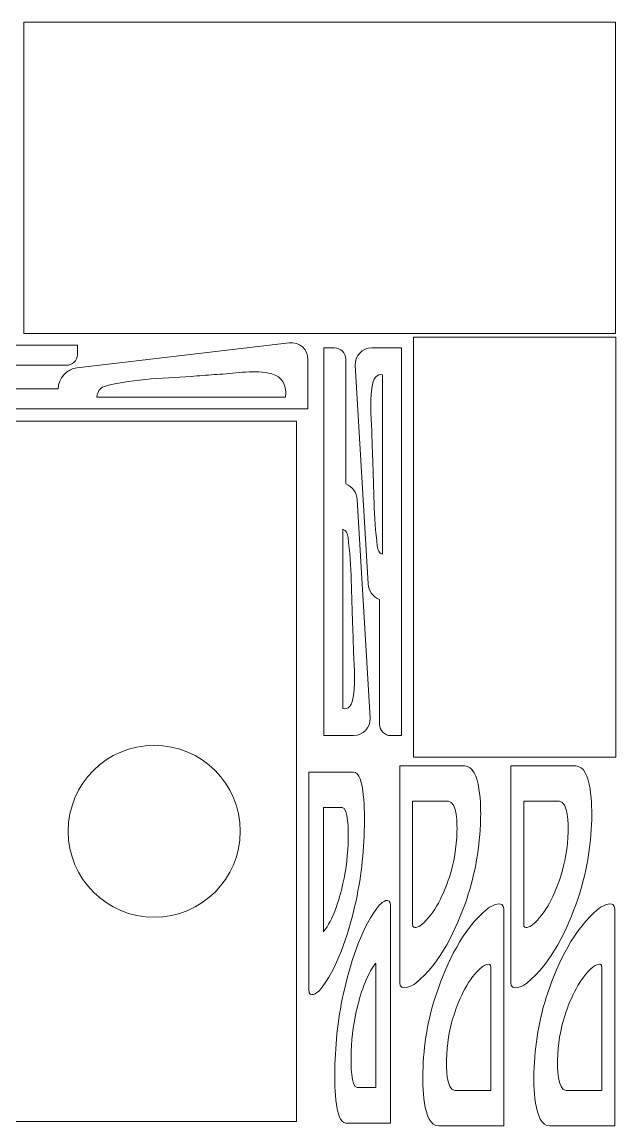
# Model space of a CAD drawing. Header units: millimetres. Extents: x -245 to 238, y -181 to 173.
# Drawn here: x 47.5 to 238.2, y -181.5 to 173.2 of the extents above; entities that cross this region are included whole.
import ezdxf

# ---------------------------------------------------------------- set-up
doc = ezdxf.new("R2010")
doc.units = ezdxf.units.MM
doc.header["$MEASUREMENT"] = 0
doc.layers.add('Layer 1', color=7, linetype='Continuous')

msp = doc.modelspace()

# ---------------------------------------------------------------- linework, layer by layer
at = {"layer": 'Layer 1', "color": 250, "lineweight": 5}
for points in [[(48.031, 73.1818), (238.031, 73.1818), (238.031, 173.1818), (48.031, 173.1818), (48.031, 73.1818)], [(173.1922, -63.0242), (238.1922, -63.0242), (238.1922, 71.9758), (173.1922, 71.9758), (173.1922, -63.0242)], [(32.5779, -180.0262), (135.5781, -180.0262), (135.5781, 44.9738), (32.5779, 44.9738), (32.5779, -180.0262)]]:
    msp.add_lwpolyline(points, close=True, dxfattribs=at)
msp.add_ellipse((89.9186, -86.7916), major_axis=(0, 27.6332), ratio=1, dxfattribs=at)
for points, knots in [([(65.2363, 69.3974), (65.2363, 69.3974), (65.2363, 66.2568), (65.2363, 66.2568), (65.2363, 66.2568), (65.2363, 64.4267), (63.6188, 62.9291), (61.6418, 62.9291), (61.6418, 62.9291), (61.6418, 62.9291), (21.9415, 62.9291), (21.9415, 62.9291), (21.9415, 62.9291), (21.9415, 62.9291), (21.9415, 62.9167), (21.9415, 62.9167), (21.9415, 62.9167), (21.9415, 59.5888), (19.2255, 56.5479), (15.9058, 56.159), (15.9058, 56.159), (15.9058, 56.159), (-52.1949, 48.1817), (-52.1949, 48.1817), (-52.1949, 48.1817), (-55.5146, 47.7929), (-58.2306, 50.1974), (-58.2306, 53.5253), (-58.2306, 53.5253), (-58.2306, 53.5253), (-58.2306, 60.6181), (-58.2306, 60.6181), (-58.2306, 60.6181), (-58.2306, 60.6181), (-58.2306, 66.2568), (-58.2306, 66.2568), (-58.2306, 66.2568), (-58.2306, 66.2568), (-58.2306, 67.1293), (-58.2306, 67.1293), (-58.2306, 67.1293), (-58.2306, 67.1293), (-58.2305, 67.1293), (-58.2305, 67.1293), (-58.2305, 67.1293), (-58.2305, 67.1293), (-58.2304, 67.6115), (-58.2304, 67.6115), (-58.2304, 67.6115), (-58.2304, 67.6115), (-58.2306, 69.3974), (-58.2306, 69.3974), (-58.2306, 69.3974), (-58.2306, 69.3974), (65.2363, 69.3974), (65.2363, 69.3974)], [0, 0, 0, 0, 0.07142857, 0.07142857, 0.07142857, 0.07142857, 0.14285714, 0.14285714, 0.14285714, 0.14285714, 0.21428571, 0.21428571, 0.21428571, 0.21428571, 0.28571429, 0.28571429, 0.28571429, 0.28571429, 0.35714286, 0.35714286, 0.35714286, 0.35714286, 0.42857143, 0.42857143, 0.42857143, 0.42857143, 0.5, 0.5, 0.5, 0.5, 0.57142857, 0.57142857, 0.57142857, 0.57142857, 0.64285714, 0.64285714, 0.64285714, 0.64285714, 0.71428571, 0.71428571, 0.71428571, 0.71428571, 0.78571429, 0.78571429, 0.78571429, 0.78571429, 0.85714286, 0.85714286, 0.85714286, 0.85714286, 0.92857143, 0.92857143, 0.92857143, 0.92857143, 1, 1, 1, 1]), ([(15.8207, 48.9117), (15.8207, 48.9117), (15.8207, 52.0523), (15.8207, 52.0523), (15.8207, 52.0523), (15.8207, 53.8824), (17.4382, 55.38), (19.4152, 55.38), (19.4152, 55.38), (19.4152, 55.38), (59.1155, 55.38), (59.1155, 55.38), (59.1155, 55.38), (59.1155, 55.38), (59.1155, 55.3924), (59.1155, 55.3924), (59.1155, 55.3924), (59.1155, 58.7203), (61.8315, 61.7612), (65.1512, 62.1501), (65.1512, 62.1501), (65.1512, 62.1501), (133.2519, 70.1274), (133.2519, 70.1274), (133.2519, 70.1274), (136.5716, 70.5162), (139.2876, 68.1117), (139.2876, 64.7838), (139.2876, 64.7838), (139.2876, 64.7838), (139.2876, 57.691), (139.2876, 57.691), (139.2876, 57.691), (139.2876, 57.691), (139.2876, 52.0523), (139.2876, 52.0523), (139.2876, 52.0523), (139.2876, 52.0523), (139.2876, 51.1798), (139.2876, 51.1798), (139.2876, 51.1798), (139.2876, 51.1798), (139.2875, 51.1798), (139.2875, 51.1798), (139.2875, 51.1798), (139.2875, 51.1798), (139.2874, 50.6976), (139.2874, 50.6976), (139.2874, 50.6976), (139.2874, 50.6976), (139.2876, 48.9117), (139.2876, 48.9117), (139.2876, 48.9117), (139.2876, 48.9117), (15.8207, 48.9117), (15.8207, 48.9117)], [0, 0, 0, 0, 0.07142857, 0.07142857, 0.07142857, 0.07142857, 0.14285714, 0.14285714, 0.14285714, 0.14285714, 0.21428571, 0.21428571, 0.21428571, 0.21428571, 0.28571429, 0.28571429, 0.28571429, 0.28571429, 0.35714286, 0.35714286, 0.35714286, 0.35714286, 0.42857143, 0.42857143, 0.42857143, 0.42857143, 0.5, 0.5, 0.5, 0.5, 0.57142857, 0.57142857, 0.57142857, 0.57142857, 0.64285714, 0.64285714, 0.64285714, 0.64285714, 0.71428571, 0.71428571, 0.71428571, 0.71428571, 0.78571429, 0.78571429, 0.78571429, 0.78571429, 0.85714286, 0.85714286, 0.85714286, 0.85714286, 0.92857143, 0.92857143, 0.92857143, 0.92857143, 1, 1, 1, 1]), ([(144.3932, 68.4992), (144.3932, 68.4992), (147.8156, 68.4992), (147.8156, 68.4992), (147.8156, 68.4992), (149.8099, 68.4992), (151.4415, 66.8676), (151.4415, 64.8733), (151.4415, 64.8733), (151.4415, 64.8733), (151.4415, 24.8267), (151.4415, 24.8267), (151.4415, 24.8267), (153.466, 23.961), (154.9683, 21.9966), (155.1022, 19.7261), (155.1022, 19.7261), (155.1022, 19.7261), (159.2433, -50.4729), (159.2433, -50.4729), (159.2433, -50.4729), (159.4241, -53.5377), (157.0467, -56.0448), (153.9601, -56.0448), (153.9601, -56.0448), (153.9601, -56.0448), (147.8156, -56.0448), (147.8156, -56.0448), (147.8156, -56.0448), (147.8156, -56.0448), (146.3392, -56.0448), (146.3392, -56.0448), (146.3392, -56.0448), (146.3392, -56.0448), (144.3932, -56.0448), (144.3932, -56.0448), (144.3932, -56.0448), (144.3932, -56.0448), (144.3932, 68.4992), (144.3932, 68.4992)], [0, 0, 0, 0, 0.1, 0.1, 0.1, 0.1, 0.2, 0.2, 0.2, 0.2, 0.3, 0.3, 0.3, 0.3, 0.4, 0.4, 0.4, 0.4, 0.5, 0.5, 0.5, 0.5, 0.6, 0.6, 0.6, 0.6, 0.7, 0.7, 0.7, 0.7, 0.8, 0.8, 0.8, 0.8, 0.9, 0.9, 0.9, 0.9, 1, 1, 1, 1]), ([(169.337, -56.0448), (169.337, -56.0448), (165.9146, -56.0448), (165.9146, -56.0448), (165.9146, -56.0448), (163.9203, -56.0448), (162.2887, -54.4132), (162.2887, -52.4189), (162.2887, -52.4189), (162.2887, -52.4189), (162.2887, -12.3723), (162.2887, -12.3723), (162.2887, -12.3723), (160.2642, -11.5066), (158.7619, -9.5422), (158.628, -7.2717), (158.628, -7.2717), (158.628, -7.2717), (154.4869, 62.9273), (154.4869, 62.9273), (154.4869, 62.9273), (154.3061, 65.9921), (156.6835, 68.4992), (159.7701, 68.4992), (159.7701, 68.4992), (159.7701, 68.4992), (165.9146, 68.4992), (165.9146, 68.4992), (165.9146, 68.4992), (165.9146, 68.4992), (167.391, 68.4992), (167.391, 68.4992), (167.391, 68.4992), (167.391, 68.4992), (169.337, 68.4992), (169.337, 68.4992), (169.337, 68.4992), (169.337, 68.4992), (169.337, -56.0448), (169.337, -56.0448)], [0, 0, 0, 0, 0.1, 0.1, 0.1, 0.1, 0.2, 0.2, 0.2, 0.2, 0.3, 0.3, 0.3, 0.3, 0.4, 0.4, 0.4, 0.4, 0.5, 0.5, 0.5, 0.5, 0.6, 0.6, 0.6, 0.6, 0.7, 0.7, 0.7, 0.7, 0.8, 0.8, 0.8, 0.8, 0.9, 0.9, 0.9, 0.9, 1, 1, 1, 1]), ([(71.4906, 52.6824), (71.8125, 55.0822), (73.0076, 55.9197), (74.2844, 56.2619), (74.2844, 56.2619), (83.8373, 58.8233), (93.9977, 58.6512), (103.6501, 59.4791), (103.6501, 59.4791), (106.0931, 59.6881), (108.5369, 59.8732), (110.9815, 60.035), (110.9815, 60.035), (116.4345, 60.3961), (122.2182, 61.5143), (127.652, 60.1589), (127.652, 60.1589), (130.9565, 59.3354), (132.6331, 56.37), (132.0918, 52.6824), (132.0918, 52.6824), (132.0918, 52.6824), (71.4906, 52.6824), (71.4906, 52.6824)], [0, 0, 0, 0, 0.16666667, 0.16666667, 0.16666667, 0.16666667, 0.33333333, 0.33333333, 0.33333333, 0.33333333, 0.5, 0.5, 0.5, 0.5, 0.66666667, 0.66666667, 0.66666667, 0.66666667, 0.83333333, 0.83333333, 0.83333333, 0.83333333, 1, 1, 1, 1]), ([(163.2071, 2.1995), (162.1096, 2.5056), (161.7269, 3.6425), (161.5704, 4.8569), (161.5704, 4.8569), (160.3991, 13.9436), (160.4777, 23.6083), (160.0994, 32.7896), (160.0994, 32.7896), (160.0036, 35.1134), (159.919, 37.438), (159.845, 39.7634), (159.845, 39.7634), (159.6799, 44.9501), (159.1685, 50.4515), (159.7881, 55.6202), (159.7881, 55.6202), (160.1648, 58.7634), (161.5209, 60.3583), (163.2071, 59.8432), (163.2071, 59.8432), (163.2071, 59.8432), (163.2071, 2.1995), (163.2071, 2.1995)], [0, 0, 0, 0, 0.16666667, 0.16666667, 0.16666667, 0.16666667, 0.33333333, 0.33333333, 0.33333333, 0.33333333, 0.5, 0.5, 0.5, 0.5, 0.66666667, 0.66666667, 0.66666667, 0.66666667, 0.83333333, 0.83333333, 0.83333333, 0.83333333, 1, 1, 1, 1]), ([(150.5231, 10.2549), (151.6206, 9.9488), (152.0033, 8.8119), (152.1598, 7.5975), (152.1598, 7.5975), (153.3311, -1.4892), (153.2525, -11.1539), (153.6308, -20.3352), (153.6308, -20.3352), (153.7266, -22.659), (153.8112, -24.9836), (153.8852, -27.309), (153.8852, -27.309), (154.0503, -32.4957), (154.5617, -37.9971), (153.9421, -43.1658), (153.9421, -43.1658), (153.5654, -46.309), (152.2093, -47.9039), (150.5231, -47.3888), (150.5231, -47.3888), (150.5231, -47.3888), (150.5231, 10.2549), (150.5231, 10.2549)], [0, 0, 0, 0, 0.16666667, 0.16666667, 0.16666667, 0.16666667, 0.33333333, 0.33333333, 0.33333333, 0.33333333, 0.5, 0.5, 0.5, 0.5, 0.66666667, 0.66666667, 0.66666667, 0.66666667, 0.83333333, 0.83333333, 0.83333333, 0.83333333, 1, 1, 1, 1]), ([(168.7529, -65.7748), (175.71, -65.7748), (182.6675, -65.7748), (189.6258, -65.7748), (189.6258, -65.7748), (194.8977, -65.7748), (194.8456, -79.6052), (194.7319, -83.0071), (194.7319, -83.0071), (194.4389, -91.7558), (193.1161, -100.2707), (190.2662, -108.5718), (190.2662, -108.5718), (186.9377, -118.2682), (181.9597, -129.0051), (173.839, -135.6439), (173.839, -135.6439), (172.7212, -136.5567), (168.7529, -138.4714), (168.7529, -135.4341), (168.7529, -135.4341), (168.7529, -112.2127), (168.7529, -88.9937), (168.7529, -65.7748)], [0, 0, 0, 0, 0.16666667, 0.16666667, 0.16666667, 0.16666667, 0.33333333, 0.33333333, 0.33333333, 0.33333333, 0.5, 0.5, 0.5, 0.5, 0.66666667, 0.66666667, 0.66666667, 0.66666667, 0.83333333, 0.83333333, 0.83333333, 0.83333333, 1, 1, 1, 1]), ([(204.4279, -65.7748), (211.385, -65.7748), (218.3425, -65.7748), (225.3008, -65.7748), (225.3008, -65.7748), (230.5727, -65.7748), (230.5206, -79.6052), (230.4069, -83.0071), (230.4069, -83.0071), (230.1139, -91.7558), (228.7911, -100.2707), (225.9412, -108.5718), (225.9412, -108.5718), (222.6127, -118.2682), (217.6347, -129.0051), (209.514, -135.6439), (209.514, -135.6439), (208.3962, -136.5567), (204.4279, -138.4714), (204.4279, -135.4341), (204.4279, -135.4341), (204.4279, -112.2127), (204.4279, -88.9937), (204.4279, -65.7748)], [0, 0, 0, 0, 0.16666667, 0.16666667, 0.16666667, 0.16666667, 0.33333333, 0.33333333, 0.33333333, 0.33333333, 0.5, 0.5, 0.5, 0.5, 0.66666667, 0.66666667, 0.66666667, 0.66666667, 0.83333333, 0.83333333, 0.83333333, 0.83333333, 1, 1, 1, 1]), ([(139.5624, -67.7484), (144.3513, -67.7484), (149.1403, -67.7484), (153.9293, -67.7484), (153.9293, -67.7484), (157.5574, -67.7484), (157.5215, -81.6241), (157.4434, -85.0382), (157.4434, -85.0382), (157.2422, -93.8133), (156.3316, -102.3562), (154.3702, -110.6845), (154.3702, -110.6845), (152.0794, -120.4109), (148.6525, -131.1828), (143.0639, -137.8422), (143.0639, -137.8422), (142.2943, -138.7593), (139.5624, -140.6809), (139.5624, -137.6332), (139.5624, -137.6332), (139.5624, -114.3382), (139.5624, -91.0432), (139.5624, -67.7484)], [0, 0, 0, 0, 0.16666667, 0.16666667, 0.16666667, 0.16666667, 0.33333333, 0.33333333, 0.33333333, 0.33333333, 0.5, 0.5, 0.5, 0.5, 0.66666667, 0.66666667, 0.66666667, 0.66666667, 0.83333333, 0.83333333, 0.83333333, 0.83333333, 1, 1, 1, 1]), ([(172.9048, -77.1589), (176.7199, -77.1589), (180.5366, -77.1589), (184.3525, -77.1589), (184.3525, -77.1589), (187.2436, -77.1589), (187.2153, -85.0239), (187.1526, -86.9582), (187.1526, -86.9582), (186.9918, -91.9333), (186.2669, -96.7756), (184.7037, -101.4956), (184.7037, -101.4956), (182.878, -107.0101), (180.148, -113.1157), (175.694, -116.8908), (175.694, -116.8908), (175.0815, -117.4102), (172.9048, -118.4984), (172.9048, -116.7713), (172.9048, -116.7713), (172.9048, -103.5661), (172.9048, -90.363), (172.9048, -77.1589)], [0, 0, 0, 0, 0.16666667, 0.16666667, 0.16666667, 0.16666667, 0.33333333, 0.33333333, 0.33333333, 0.33333333, 0.5, 0.5, 0.5, 0.5, 0.66666667, 0.66666667, 0.66666667, 0.66666667, 0.83333333, 0.83333333, 0.83333333, 0.83333333, 1, 1, 1, 1]), ([(208.5798, -77.1589), (212.3949, -77.1589), (216.2116, -77.1589), (220.0275, -77.1589), (220.0275, -77.1589), (222.9186, -77.1589), (222.8903, -85.0239), (222.8276, -86.9582), (222.8276, -86.9582), (222.6668, -91.9333), (221.9419, -96.7756), (220.3787, -101.4956), (220.3787, -101.4956), (218.553, -107.0101), (215.823, -113.1157), (211.369, -116.8908), (211.369, -116.8908), (210.7565, -117.4102), (208.5798, -118.4984), (208.5798, -116.7713), (208.5798, -116.7713), (208.5798, -103.5661), (208.5798, -90.363), (208.5798, -77.1589)], [0, 0, 0, 0, 0.16666667, 0.16666667, 0.16666667, 0.16666667, 0.33333333, 0.33333333, 0.33333333, 0.33333333, 0.5, 0.5, 0.5, 0.5, 0.66666667, 0.66666667, 0.66666667, 0.66666667, 0.83333333, 0.83333333, 0.83333333, 0.83333333, 1, 1, 1, 1]), ([(144.2959, -79.1693), (144.2959, -79.1693), (150.2997, -79.1693), (150.2997, -79.1693), (150.2997, -79.1693), (152.2895, -79.1693), (152.2698, -87.0599), (152.2269, -89.0013), (152.2269, -89.0013), (152.1166, -93.9914), (151.6172, -98.8494), (150.5415, -103.5854), (150.5415, -103.5854), (149.2851, -109.1164), (147.4056, -115.2419), (144.3406, -119.0289), (144.3406, -119.0289), (144.3269, -119.0459), (144.3119, -119.0633), (144.2959, -119.0814), (144.2959, -119.0814), (144.2959, -119.0814), (144.2959, -79.1693), (144.2959, -79.1693)], [0, 0, 0, 0, 0.16666667, 0.16666667, 0.16666667, 0.16666667, 0.33333333, 0.33333333, 0.33333333, 0.33333333, 0.5, 0.5, 0.5, 0.5, 0.66666667, 0.66666667, 0.66666667, 0.66666667, 0.83333333, 0.83333333, 0.83333333, 0.83333333, 1, 1, 1, 1]), ([(165.7982, -180.552), (161.0093, -180.552), (156.2203, -180.552), (151.4313, -180.552), (151.4313, -180.552), (147.8032, -180.552), (147.8391, -166.6763), (147.9172, -163.2622), (147.9172, -163.2622), (148.1184, -154.4871), (149.029, -145.9442), (150.9904, -137.6159), (150.9904, -137.6159), (153.2812, -127.8895), (156.7081, -117.1176), (162.2967, -110.4582), (162.2967, -110.4582), (163.0663, -109.5411), (165.7982, -107.6195), (165.7982, -110.6672), (165.7982, -110.6672), (165.7982, -133.9622), (165.7982, -157.2572), (165.7982, -180.552)], [0, 0, 0, 0, 0.16666667, 0.16666667, 0.16666667, 0.16666667, 0.33333333, 0.33333333, 0.33333333, 0.33333333, 0.5, 0.5, 0.5, 0.5, 0.66666667, 0.66666667, 0.66666667, 0.66666667, 0.83333333, 0.83333333, 0.83333333, 0.83333333, 1, 1, 1, 1]), ([(202.1555, -181.4522), (195.1977, -181.4522), (188.2398, -181.4522), (181.2819, -181.4522), (181.2819, -181.4522), (176.0107, -181.4522), (176.0628, -167.6212), (176.1764, -164.2182), (176.1764, -164.2182), (176.4686, -155.4714), (177.7917, -146.956), (180.6414, -138.6546), (180.6414, -138.6546), (183.9696, -128.9595), (188.9486, -118.2224), (197.0682, -111.5844), (197.0682, -111.5844), (198.1863, -110.6703), (202.1555, -108.7549), (202.1555, -111.7928), (202.1555, -111.7928), (202.1555, -135.0126), (202.1555, -158.2325), (202.1555, -181.4522)], [0, 0, 0, 0, 0.16666667, 0.16666667, 0.16666667, 0.16666667, 0.33333333, 0.33333333, 0.33333333, 0.33333333, 0.5, 0.5, 0.5, 0.5, 0.66666667, 0.66666667, 0.66666667, 0.66666667, 0.83333333, 0.83333333, 0.83333333, 0.83333333, 1, 1, 1, 1]), ([(237.8305, -181.4522), (230.8727, -181.4522), (223.9148, -181.4522), (216.9569, -181.4522), (216.9569, -181.4522), (211.6857, -181.4522), (211.7378, -167.6212), (211.8514, -164.2182), (211.8514, -164.2182), (212.1436, -155.4714), (213.4667, -146.956), (216.3164, -138.6546), (216.3164, -138.6546), (219.6446, -128.9595), (224.6236, -118.2224), (232.7432, -111.5844), (232.7432, -111.5844), (233.8613, -110.6703), (237.8305, -108.7549), (237.8305, -111.7928), (237.8305, -111.7928), (237.8305, -135.0126), (237.8305, -158.2325), (237.8305, -181.4522)], [0, 0, 0, 0, 0.16666667, 0.16666667, 0.16666667, 0.16666667, 0.33333333, 0.33333333, 0.33333333, 0.33333333, 0.5, 0.5, 0.5, 0.5, 0.66666667, 0.66666667, 0.66666667, 0.66666667, 0.83333333, 0.83333333, 0.83333333, 0.83333333, 1, 1, 1, 1]), ([(161.0647, -169.1311), (161.0647, -169.1311), (155.0609, -169.1311), (155.0609, -169.1311), (155.0609, -169.1311), (153.0711, -169.1311), (153.0908, -161.2405), (153.1337, -159.2991), (153.1337, -159.2991), (153.244, -154.309), (153.7434, -149.451), (154.8191, -144.715), (154.8191, -144.715), (156.0755, -139.184), (157.955, -133.0585), (161.02, -129.2715), (161.02, -129.2715), (161.0337, -129.2545), (161.0487, -129.2371), (161.0647, -129.219), (161.0647, -129.219), (161.0647, -129.219), (161.0647, -169.1311), (161.0647, -169.1311)], [0, 0, 0, 0, 0.16666667, 0.16666667, 0.16666667, 0.16666667, 0.33333333, 0.33333333, 0.33333333, 0.33333333, 0.5, 0.5, 0.5, 0.5, 0.66666667, 0.66666667, 0.66666667, 0.66666667, 0.83333333, 0.83333333, 0.83333333, 0.83333333, 1, 1, 1, 1]), ([(198.0033, -170.0681), (194.1874, -170.0681), (190.3714, -170.0681), (186.5554, -170.0681), (186.5554, -170.0681), (183.6644, -170.0681), (183.693, -162.203), (183.7553, -160.2678), (183.7553, -160.2678), (183.9155, -155.2938), (184.6412, -150.4515), (186.2041, -145.7308), (186.2041, -145.7308), (188.0294, -140.2176), (190.7601, -134.1118), (195.2132, -130.337), (195.2132, -130.337), (195.8264, -129.8172), (198.0033, -128.728), (198.0033, -130.4556), (198.0033, -130.4556), (198.0033, -143.6597), (198.0033, -156.864), (198.0033, -170.0681)], [0, 0, 0, 0, 0.16666667, 0.16666667, 0.16666667, 0.16666667, 0.33333333, 0.33333333, 0.33333333, 0.33333333, 0.5, 0.5, 0.5, 0.5, 0.66666667, 0.66666667, 0.66666667, 0.66666667, 0.83333333, 0.83333333, 0.83333333, 0.83333333, 1, 1, 1, 1]), ([(233.6783, -170.0681), (229.8624, -170.0681), (226.0464, -170.0681), (222.2304, -170.0681), (222.2304, -170.0681), (219.3394, -170.0681), (219.368, -162.203), (219.4303, -160.2678), (219.4303, -160.2678), (219.5905, -155.2938), (220.3162, -150.4515), (221.8791, -145.7308), (221.8791, -145.7308), (223.7044, -140.2176), (226.4351, -134.1118), (230.8882, -130.337), (230.8882, -130.337), (231.5014, -129.8172), (233.6783, -128.728), (233.6783, -130.4556), (233.6783, -130.4556), (233.6783, -143.6597), (233.6783, -156.864), (233.6783, -170.0681)], [0, 0, 0, 0, 0.16666667, 0.16666667, 0.16666667, 0.16666667, 0.33333333, 0.33333333, 0.33333333, 0.33333333, 0.5, 0.5, 0.5, 0.5, 0.66666667, 0.66666667, 0.66666667, 0.66666667, 0.83333333, 0.83333333, 0.83333333, 0.83333333, 1, 1, 1, 1])]:
    msp.add_open_spline(points, degree=3, knots=knots, dxfattribs=at)

doc.saveas('drawing.dxf')
